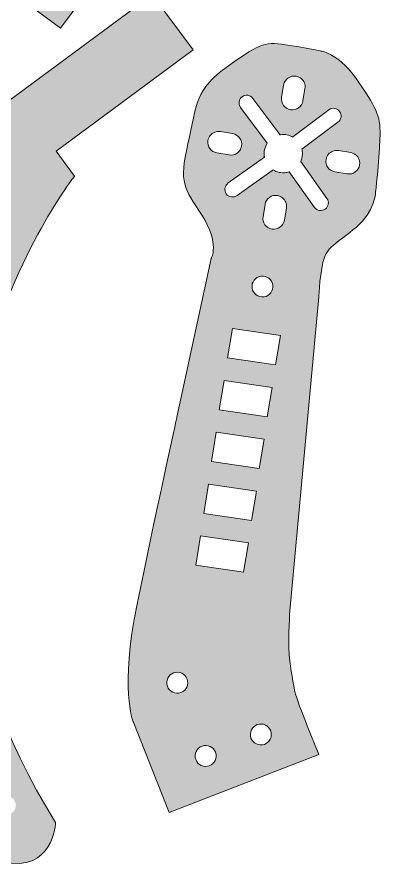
# Model space of a CAD drawing. Header units: inches. Extents: x -76 to 385, y -385 to 84.
# Drawn here: x 315.1 to 385.1, y -248.6 to -83.6 of the extents above; entities that cross this region are included whole.
import ezdxf

# ---------------------------------------------------------------- set-up
doc = ezdxf.new("R2010")
doc.units = ezdxf.units.IN
doc.header["$MEASUREMENT"] = 0
doc.layers.add('katman 1', color=7, linetype='Continuous')

# ---------------------------------------------------------------- blocks, each defined once
blk = doc.blocks.new('block 3')
at = {"layer": 'katman 1', "true_color": 0xffffff}
h = blk.add_hatch(color=7, dxfattribs=at)
h.dxf.hatch_style = 2
edge = h.paths.add_edge_path()
edge.add_spline(control_points=[(380.92, -96.24), (384.57, -101.79), (385.13, -102.71), (384.96, -107.13), (384.78, -111.55), (384.09, -117.58), (384.09, -117.58), (384.09, -117.58), (383.97, -121.02), (380.41, -124.07), (376.84, -127.12), (375.09, -127.7), (374.26, -129.93), (373.42, -132.17), (373.17, -137.49), (373.17, -137.49), (373.17, -137.49), (367.56, -198.65), (367.56, -198.65), (367.56, -198.65), (367.22, -204.9), (367.6, -207.59), (367.99, -210.29), (368.32, -212.9), (368.92, -214.7), (369.52, -216.49), (370.95, -220.09), (370.95, -220.09), (370.95, -220.09), (373.16, -225.6), (373.16, -225.6), (373.16, -225.6), (344.39, -236.77), (344.39, -236.77), (344.39, -236.77), (337.41, -219.27), (337.41, -219.27), (337.41, -219.27), (334.85, -212.9), (338.18, -196.69), (341.5, -180.48), (345.87, -160.65), (345.87, -160.65), (345.87, -160.65), (352.47, -130.09), (352.47, -130.09), (352.47, -130.09), (354.17, -127.26), (350.69, -121.83), (347.21, -116.41), (346.21, -115.68), (347.99, -108.04), (349.76, -100.4), (349.25, -97.59), (355.8, -93.01), (362.34, -88.43), (362.66, -88.34), (367.69, -89.12), (372.72, -89.9), (373.66, -90.19), (373.66, -90.19), (373.66, -90.19), (377.27, -90.69), (380.92, -96.24)], knot_values=[0, 0, 0, 0, 1, 1, 1, 2, 2, 2, 3, 3, 3, 4, 4, 4, 5, 5, 5, 6, 6, 6, 7, 7, 7, 8, 8, 8, 9, 9, 9, 10, 10, 10, 11, 11, 11, 12, 12, 12, 13, 13, 13, 14, 14, 14, 15, 15, 15, 16, 16, 16, 17, 17, 17, 18, 18, 18, 19, 19, 19, 20, 20, 20, 21, 21, 21, 21], degree=3, periodic=1)
edge = h.paths.add_edge_path()
edge.add_spline(control_points=[(376.87, -103.86), (377.53, -103.38), (377.67, -102.46), (377.19, -101.8), (376.72, -101.15), (375.79, -101), (375.14, -101.48), (375.14, -101.48), (368.16, -106.71), (368.16, -106.71), (368.16, -106.71), (368.19, -106.75), (368.19, -106.75), (367.49, -106.34), (366.65, -106.16), (365.79, -106.29), (365.73, -106.29), (365.67, -106.31), (365.62, -106.32), (365.62, -106.32), (365.7, -106.26), (365.7, -106.26), (365.7, -106.26), (360.47, -99.29), (360.47, -99.29), (359.99, -98.63), (359.07, -98.48), (358.41, -98.97), (357.76, -99.44), (357.62, -100.36), (358.1, -101.02), (358.1, -101.02), (363.26, -107.91), (363.26, -107.91), (362.78, -108.64), (362.55, -109.55), (362.69, -110.48), (362.7, -110.53), (362.71, -110.57), (362.72, -110.61), (362.72, -110.61), (355.74, -115.58), (355.74, -115.58), (355.05, -116.09), (354.88, -117.02), (355.36, -117.68), (355.84, -118.33), (356.79, -118.46), (357.48, -117.96), (357.48, -117.96), (364.37, -113.05), (364.37, -113.05), (365.09, -113.5), (365.97, -113.71), (366.89, -113.58), (367.1, -113.55), (367.3, -113.49), (367.5, -113.43), (367.5, -113.43), (372.37, -120.28), (372.37, -120.28), (372.85, -120.94), (373.77, -121.08), (374.42, -120.6), (375.08, -120.12), (375.23, -119.2), (374.75, -118.55), (374.75, -118.55), (369.69, -111.45), (369.69, -111.45), (369.98, -110.82), (370.09, -110.11), (369.98, -109.38), (369.97, -109.28), (369.94, -109.17), (369.92, -109.07), (369.92, -109.07), (376.87, -103.86), (376.87, -103.86)], knot_values=[0, 0, 0, 0, 1, 1, 1, 2, 2, 2, 3, 3, 3, 4, 4, 4, 5, 5, 5, 6, 6, 6, 7, 7, 7, 8, 8, 8, 9, 9, 9, 10, 10, 10, 11, 11, 11, 12, 12, 12, 13, 13, 13, 14, 14, 14, 15, 15, 15, 16, 16, 16, 17, 17, 17, 18, 18, 18, 19, 19, 19, 20, 20, 20, 21, 21, 21, 22, 22, 22, 23, 23, 23, 24, 24, 24, 25, 25, 25, 26, 26, 26, 26], degree=3, periodic=1)
edge = h.paths.add_edge_path()
edge.add_spline(control_points=[(381.04, -112.11), (381.23, -110.98), (380.46, -109.91), (379.32, -109.72), (379.32, -109.72), (376.95, -109.33), (376.95, -109.33), (376.58, -109.27), (376.2, -109.31), (375.87, -109.44), (375.21, -109.7), (374.69, -110.29), (374.57, -111.05), (374.39, -112.18), (375.15, -113.25), (376.28, -113.43), (376.28, -113.43), (378.65, -113.82), (378.65, -113.82), (379.78, -114.01), (380.85, -113.24), (381.04, -112.11)], knot_values=[0, 0, 0, 0, 1, 1, 1, 2, 2, 2, 3, 3, 3, 4, 4, 4, 5, 5, 5, 6, 6, 6, 7, 7, 7, 7], degree=3, periodic=1)
edge = h.paths.add_edge_path()
edge.add_spline(control_points=[(370.51, -97.4), (370.57, -97.02), (370.53, -96.65), (370.4, -96.31), (370.14, -95.65), (369.55, -95.14), (368.79, -95.01), (367.66, -94.83), (366.59, -95.6), (366.41, -96.73), (366.41, -96.73), (366.02, -99.1), (366.02, -99.1), (365.83, -100.23), (366.6, -101.3), (367.73, -101.48), (368.86, -101.67), (369.93, -100.9), (370.12, -99.77), (370.12, -99.77), (370.51, -97.4), (370.51, -97.4)], knot_values=[0, 0, 0, 0, 1, 1, 1, 2, 2, 2, 3, 3, 3, 4, 4, 4, 5, 5, 5, 6, 6, 6, 7, 7, 7, 7], degree=3, periodic=1)
edge = h.paths.add_edge_path()
edge.add_spline(control_points=[(366.93, -120.38), (367, -120), (366.95, -119.63), (366.82, -119.29), (366.56, -118.63), (365.97, -118.11), (365.22, -117.99), (364.09, -117.8), (363.02, -118.57), (362.83, -119.7), (362.83, -119.7), (362.44, -122.07), (362.44, -122.07), (362.26, -123.2), (363.03, -124.28), (364.16, -124.46), (365.29, -124.65), (366.36, -123.88), (366.55, -122.75), (366.55, -122.75), (366.93, -120.38), (366.93, -120.38)], knot_values=[0, 0, 0, 0, 1, 1, 1, 2, 2, 2, 3, 3, 3, 4, 4, 4, 5, 5, 5, 6, 6, 6, 7, 7, 7, 7], degree=3, periodic=1)
edge = h.paths.add_edge_path()
edge.add_spline(control_points=[(358.3, -108.46), (358.49, -107.33), (357.72, -106.26), (356.59, -106.07), (356.59, -106.07), (354.22, -105.68), (354.22, -105.68), (353.84, -105.62), (353.47, -105.67), (353.13, -105.8), (352.47, -106.05), (351.96, -106.64), (351.83, -107.4), (351.65, -108.53), (352.41, -109.6), (353.55, -109.78), (353.55, -109.78), (355.92, -110.17), (355.92, -110.17), (357.05, -110.36), (358.12, -109.59), (358.3, -108.46)], knot_values=[0, 0, 0, 0, 1, 1, 1, 2, 2, 2, 3, 3, 3, 4, 4, 4, 5, 5, 5, 6, 6, 6, 7, 7, 7, 7], degree=3, periodic=1)
edge = h.paths.add_edge_path()
edge.add_spline(control_points=[(364.33, -135.21), (364.16, -134.11), (363.14, -133.35), (362.03, -133.52), (360.93, -133.68), (360.17, -134.71), (360.34, -135.81), (360.5, -136.91), (361.53, -137.67), (362.63, -137.51), (363.74, -137.34), (364.5, -136.31), (364.33, -135.21)], knot_values=[0, 0, 0, 0, 1, 1, 1, 2, 2, 2, 3, 3, 3, 4, 4, 4, 4], degree=3, periodic=1)
h.paths.add_polyline_path([(364.83, -150.6), (365.8, -144.94), (356.54, -143.59), (355.62, -149.23)])
h.paths.add_polyline_path([(363.24, -160.6), (364.2, -154.95), (354.95, -153.59), (354.02, -159.24)])
h.paths.add_polyline_path([(361.72, -170.55), (362.69, -164.9), (353.43, -163.54), (352.51, -169.18)])
h.paths.add_polyline_path([(360.22, -180.56), (361.19, -174.91), (351.93, -173.56), (351.01, -179.2)])
h.paths.add_polyline_path([(358.68, -190.5), (359.65, -184.85), (350.39, -183.5), (349.47, -189.14)])
edge = h.paths.add_edge_path()
edge.add_spline(control_points=[(364.02, -221.46), (363.85, -220.36), (362.82, -219.6), (361.72, -219.77), (360.62, -219.93), (359.86, -220.96), (360.02, -222.06), (360.19, -223.17), (361.22, -223.93), (362.32, -223.76), (363.42, -223.6), (364.18, -222.57), (364.02, -221.46)], knot_values=[0, 0, 0, 0, 1, 1, 1, 2, 2, 2, 3, 3, 3, 4, 4, 4, 4], degree=3, periodic=1)
edge = h.paths.add_edge_path()
edge.add_spline(control_points=[(347.92, -211.49), (347.75, -210.39), (346.73, -209.62), (345.62, -209.8), (344.52, -209.96), (343.76, -210.99), (343.93, -212.09), (344.09, -213.19), (345.12, -213.95), (346.22, -213.79), (347.33, -213.62), (348.09, -212.59), (347.92, -211.49)], knot_values=[0, 0, 0, 0, 1, 1, 1, 2, 2, 2, 3, 3, 3, 4, 4, 4, 4], degree=3, periodic=1)
edge = h.paths.add_edge_path()
edge.add_spline(control_points=[(353.4, -225.59), (353.23, -224.48), (352.2, -223.73), (351.1, -223.89), (350, -224.06), (349.24, -225.09), (349.4, -226.19), (349.57, -227.29), (350.6, -228.05), (351.7, -227.88), (352.8, -227.72), (353.56, -226.69), (353.4, -225.59)], knot_values=[0, 0, 0, 0, 1, 1, 1, 2, 2, 2, 3, 3, 3, 4, 4, 4, 4], degree=3, periodic=1)
at = {"layer": 'katman 1', "lineweight": 0}
for points in [[(364.83, -150.6), (365.8, -144.94), (356.54, -143.59), (355.62, -149.23), (364.83, -150.6)], [(363.24, -160.6), (364.2, -154.95), (354.95, -153.59), (354.02, -159.24), (363.24, -160.6)], [(361.72, -170.55), (362.69, -164.9), (353.43, -163.54), (352.51, -169.18), (361.72, -170.55)], [(360.22, -180.56), (361.19, -174.91), (351.93, -173.56), (351.01, -179.2), (360.22, -180.56)], [(358.68, -190.5), (359.65, -184.85), (350.39, -183.5), (349.47, -189.14), (358.68, -190.5)]]:
    blk.add_lwpolyline(points, dxfattribs=at)
for points, knots in [([(380.92, -96.24), (384.57, -101.79), (385.13, -102.71), (384.96, -107.13), (384.78, -111.55), (384.09, -117.58), (384.09, -117.58), (384.09, -117.58), (383.97, -121.02), (380.41, -124.07), (376.84, -127.12), (375.09, -127.7), (374.26, -129.93), (373.42, -132.17), (373.17, -137.49), (373.17, -137.49), (373.17, -137.49), (367.56, -198.65), (367.56, -198.65), (367.56, -198.65), (367.22, -204.9), (367.6, -207.59), (367.99, -210.29), (368.32, -212.9), (368.92, -214.7), (369.52, -216.49), (370.95, -220.09), (370.95, -220.09), (370.95, -220.09), (373.16, -225.6), (373.16, -225.6), (373.16, -225.6), (344.39, -236.77), (344.39, -236.77), (344.39, -236.77), (337.41, -219.27), (337.41, -219.27), (337.41, -219.27), (334.85, -212.9), (338.18, -196.69), (341.5, -180.48), (345.87, -160.65), (345.87, -160.65), (345.87, -160.65), (352.47, -130.09), (352.47, -130.09), (352.47, -130.09), (354.17, -127.26), (350.69, -121.83), (347.21, -116.41), (346.21, -115.68), (347.99, -108.04), (349.76, -100.4), (349.25, -97.59), (355.8, -93.01), (362.34, -88.43), (362.66, -88.34), (367.69, -89.12), (372.72, -89.9), (373.66, -90.19), (373.66, -90.19), (373.66, -90.19), (377.27, -90.69), (380.92, -96.24)], [0, 0, 0, 0, 1, 1, 1, 2, 2, 2, 3, 3, 3, 4, 4, 4, 5, 5, 5, 6, 6, 6, 7, 7, 7, 8, 8, 8, 9, 9, 9, 10, 10, 10, 11, 11, 11, 12, 12, 12, 13, 13, 13, 14, 14, 14, 15, 15, 15, 16, 16, 16, 17, 17, 17, 18, 18, 18, 19, 19, 19, 20, 20, 20, 21, 21, 21, 21]), ([(370.51, -97.4), (370.57, -97.02), (370.53, -96.65), (370.4, -96.31), (370.14, -95.65), (369.55, -95.14), (368.79, -95.01), (367.66, -94.83), (366.59, -95.6), (366.41, -96.73), (366.41, -96.73), (366.02, -99.1), (366.02, -99.1), (365.83, -100.23), (366.6, -101.3), (367.73, -101.48), (368.86, -101.67), (369.93, -100.9), (370.12, -99.77), (370.12, -99.77), (370.51, -97.4), (370.51, -97.4)], [0, 0, 0, 0, 1, 1, 1, 2, 2, 2, 3, 3, 3, 4, 4, 4, 5, 5, 5, 6, 6, 6, 7, 7, 7, 7]), ([(376.87, -103.86), (377.53, -103.38), (377.67, -102.46), (377.19, -101.8), (376.72, -101.15), (375.79, -101), (375.14, -101.48), (375.14, -101.48), (368.16, -106.71), (368.16, -106.71), (368.16, -106.71), (368.19, -106.75), (368.19, -106.75), (367.49, -106.34), (366.65, -106.16), (365.79, -106.29), (365.73, -106.29), (365.67, -106.31), (365.62, -106.32), (365.62, -106.32), (365.7, -106.26), (365.7, -106.26), (365.7, -106.26), (360.47, -99.29), (360.47, -99.29), (359.99, -98.63), (359.07, -98.48), (358.41, -98.97), (357.76, -99.44), (357.62, -100.36), (358.1, -101.02), (358.1, -101.02), (363.26, -107.91), (363.26, -107.91), (362.78, -108.64), (362.55, -109.55), (362.69, -110.48), (362.7, -110.53), (362.71, -110.57), (362.72, -110.61), (362.72, -110.61), (355.74, -115.58), (355.74, -115.58), (355.05, -116.09), (354.88, -117.02), (355.36, -117.68), (355.84, -118.33), (356.79, -118.46), (357.48, -117.96), (357.48, -117.96), (364.37, -113.05), (364.37, -113.05), (365.09, -113.5), (365.97, -113.71), (366.89, -113.58), (367.1, -113.55), (367.3, -113.49), (367.5, -113.43), (367.5, -113.43), (372.37, -120.28), (372.37, -120.28), (372.85, -120.94), (373.77, -121.08), (374.42, -120.6), (375.08, -120.12), (375.23, -119.2), (374.75, -118.55), (374.75, -118.55), (369.69, -111.45), (369.69, -111.45), (369.98, -110.82), (370.09, -110.11), (369.98, -109.38), (369.97, -109.28), (369.94, -109.17), (369.92, -109.07), (369.92, -109.07), (376.87, -103.86), (376.87, -103.86)], [0, 0, 0, 0, 1, 1, 1, 2, 2, 2, 3, 3, 3, 4, 4, 4, 5, 5, 5, 6, 6, 6, 7, 7, 7, 8, 8, 8, 9, 9, 9, 10, 10, 10, 11, 11, 11, 12, 12, 12, 13, 13, 13, 14, 14, 14, 15, 15, 15, 16, 16, 16, 17, 17, 17, 18, 18, 18, 19, 19, 19, 20, 20, 20, 21, 21, 21, 22, 22, 22, 23, 23, 23, 24, 24, 24, 25, 25, 25, 26, 26, 26, 26]), ([(358.3, -108.46), (358.49, -107.33), (357.72, -106.26), (356.59, -106.07), (356.59, -106.07), (354.22, -105.68), (354.22, -105.68), (353.84, -105.62), (353.47, -105.67), (353.13, -105.8), (352.47, -106.05), (351.96, -106.64), (351.83, -107.4), (351.65, -108.53), (352.41, -109.6), (353.55, -109.78), (353.55, -109.78), (355.92, -110.17), (355.92, -110.17), (357.05, -110.36), (358.12, -109.59), (358.3, -108.46)], [0, 0, 0, 0, 1, 1, 1, 2, 2, 2, 3, 3, 3, 4, 4, 4, 5, 5, 5, 6, 6, 6, 7, 7, 7, 7]), ([(381.04, -112.11), (381.23, -110.98), (380.46, -109.91), (379.32, -109.72), (379.32, -109.72), (376.95, -109.33), (376.95, -109.33), (376.58, -109.27), (376.2, -109.31), (375.87, -109.44), (375.21, -109.7), (374.69, -110.29), (374.57, -111.05), (374.39, -112.18), (375.15, -113.25), (376.28, -113.43), (376.28, -113.43), (378.65, -113.82), (378.65, -113.82), (379.78, -114.01), (380.85, -113.24), (381.04, -112.11)], [0, 0, 0, 0, 1, 1, 1, 2, 2, 2, 3, 3, 3, 4, 4, 4, 5, 5, 5, 6, 6, 6, 7, 7, 7, 7]), ([(366.93, -120.38), (367, -120), (366.95, -119.63), (366.82, -119.29), (366.56, -118.63), (365.97, -118.11), (365.22, -117.99), (364.09, -117.8), (363.02, -118.57), (362.83, -119.7), (362.83, -119.7), (362.44, -122.07), (362.44, -122.07), (362.26, -123.2), (363.03, -124.28), (364.16, -124.46), (365.29, -124.65), (366.36, -123.88), (366.55, -122.75), (366.55, -122.75), (366.93, -120.38), (366.93, -120.38)], [0, 0, 0, 0, 1, 1, 1, 2, 2, 2, 3, 3, 3, 4, 4, 4, 5, 5, 5, 6, 6, 6, 7, 7, 7, 7]), ([(364.33, -135.21), (364.16, -134.11), (363.14, -133.35), (362.03, -133.52), (360.93, -133.68), (360.17, -134.71), (360.34, -135.81), (360.5, -136.91), (361.53, -137.67), (362.63, -137.51), (363.74, -137.34), (364.5, -136.31), (364.33, -135.21)], [0, 0, 0, 0, 1, 1, 1, 2, 2, 2, 3, 3, 3, 4, 4, 4, 4]), ([(347.92, -211.49), (347.75, -210.39), (346.73, -209.62), (345.62, -209.8), (344.52, -209.96), (343.76, -210.99), (343.93, -212.09), (344.09, -213.19), (345.12, -213.95), (346.22, -213.79), (347.33, -213.62), (348.09, -212.59), (347.92, -211.49)], [0, 0, 0, 0, 1, 1, 1, 2, 2, 2, 3, 3, 3, 4, 4, 4, 4]), ([(364.02, -221.46), (363.85, -220.36), (362.82, -219.6), (361.72, -219.77), (360.62, -219.93), (359.86, -220.96), (360.02, -222.06), (360.19, -223.17), (361.22, -223.93), (362.32, -223.76), (363.42, -223.6), (364.18, -222.57), (364.02, -221.46)], [0, 0, 0, 0, 1, 1, 1, 2, 2, 2, 3, 3, 3, 4, 4, 4, 4]), ([(353.4, -225.59), (353.23, -224.48), (352.2, -223.73), (351.1, -223.89), (350, -224.06), (349.24, -225.09), (349.4, -226.19), (349.57, -227.29), (350.6, -228.05), (351.7, -227.88), (352.8, -227.72), (353.56, -226.69), (353.4, -225.59)], [0, 0, 0, 0, 1, 1, 1, 2, 2, 2, 3, 3, 3, 4, 4, 4, 4])]:
    blk.add_open_spline(points, degree=3, knots=knots, dxfattribs=at)
blk = doc.blocks.new('block 2')
at = {"layer": 'katman 1'}
blk.add_blockref('block 3', (0, 0), dxfattribs=at)
blk = doc.blocks.new('block 34')
at = {"layer": 'katman 1', "true_color": 0xffffff}
h = blk.add_hatch(color=7, dxfattribs=at)
h.dxf.hatch_style = 2
edge = h.paths.add_edge_path()
edge.add_spline(control_points=[(280.48, -54.02), (280.48, -54.02), (323.46, -85.79), (323.46, -85.79), (323.46, -85.79), (331.32, -75.15), (331.32, -75.15), (331.32, -75.15), (304.94, -55.65), (304.94, -55.65), (304.94, -55.65), (308.51, -50.83), (308.51, -50.83), (308.51, -50.83), (263.12, 7.07), (304.86, 73.61), (304.86, 73.61), (304.42, 83.51), (294.64, 81.16), (294.64, 81.16), (264.35, 44.33), (276.39, -24.24), (276.39, -24.24), (288.34, -43.38), (288.34, -43.38), (288.34, -43.38), (280.48, -54.02), (280.48, -54.02), (280.48, -54.02), (280.48, -54.02), (280.48, -54.02)], knot_values=[0, 0, 0, 0, 1, 1, 1, 2, 2, 2, 3, 3, 3, 4, 4, 4, 5, 5, 5, 6, 6, 6, 7, 7, 7, 8, 8, 8, 9, 9, 9, 10, 10, 10, 10], degree=3, periodic=1)
edge = h.paths.add_edge_path()
edge.add_spline(control_points=[(296.85, 69.29), (296.28, 68.51), (295.17, 68.34), (294.39, 68.92), (293.6, 69.5), (293.44, 70.6), (294.02, 71.39), (294.6, 72.17), (295.7, 72.33), (296.48, 71.76), (297.27, 71.18), (297.43, 70.07), (296.85, 69.29)], knot_values=[0, 0, 0, 0, 1, 1, 1, 2, 2, 2, 3, 3, 3, 4, 4, 4, 4], degree=3, periodic=1)
edge = h.paths.add_edge_path()
edge.add_spline(control_points=[(291.83, 58.72), (291.25, 57.94), (290.14, 57.77), (289.36, 58.35), (288.58, 58.93), (288.41, 60.03), (288.99, 60.82), (289.57, 61.6), (290.67, 61.77), (291.46, 61.19), (292.24, 60.61), (292.4, 59.5), (291.83, 58.72)], knot_values=[0, 0, 0, 0, 1, 1, 1, 2, 2, 2, 3, 3, 3, 4, 4, 4, 4], degree=3, periodic=1)
edge = h.paths.add_edge_path()
edge.add_spline(control_points=[(287.39, 47.49), (286.81, 46.71), (285.71, 46.54), (284.92, 47.12), (284.14, 47.7), (283.97, 48.81), (284.55, 49.59), (285.13, 50.37), (286.24, 50.54), (287.02, 49.96), (287.8, 49.38), (287.97, 48.28), (287.39, 47.49)], knot_values=[0, 0, 0, 0, 1, 1, 1, 2, 2, 2, 3, 3, 3, 4, 4, 4, 4], degree=3, periodic=1)
edge = h.paths.add_edge_path()
edge.add_spline(control_points=[(284.46, 35.16), (283.88, 34.38), (282.78, 34.21), (281.99, 34.79), (281.21, 35.37), (281.05, 36.48), (281.62, 37.26), (282.2, 38.04), (283.31, 38.21), (284.09, 37.63), (284.87, 37.05), (285.04, 35.95), (284.46, 35.16)], knot_values=[0, 0, 0, 0, 1, 1, 1, 2, 2, 2, 3, 3, 3, 4, 4, 4, 4], degree=3, periodic=1)
edge = h.paths.add_edge_path()
edge.add_spline(control_points=[(282.4, 21.71), (281.82, 20.92), (280.72, 20.76), (279.93, 21.34), (279.15, 21.91), (278.99, 23.02), (279.56, 23.8), (280.14, 24.59), (281.25, 24.75), (282.03, 24.17), (282.81, 23.59), (282.98, 22.49), (282.4, 21.71)], knot_values=[0, 0, 0, 0, 1, 1, 1, 2, 2, 2, 3, 3, 3, 4, 4, 4, 4], degree=3, periodic=1)
at = {"layer": 'katman 1', "lineweight": 0}
blk.add_open_spline([(280.48, -54.02), (280.48, -54.02), (323.46, -85.79), (323.46, -85.79), (323.46, -85.79), (331.32, -75.15), (331.32, -75.15), (331.32, -75.15), (304.94, -55.65), (304.94, -55.65), (304.94, -55.65), (308.51, -50.83), (308.51, -50.83), (308.51, -50.83), (263.12, 7.07), (304.86, 73.61), (304.86, 73.61), (304.42, 83.51), (294.64, 81.16), (294.64, 81.16), (264.35, 44.33), (276.39, -24.24), (276.39, -24.24), (288.34, -43.38), (288.34, -43.38), (288.34, -43.38), (280.48, -54.02), (280.48, -54.02), (280.48, -54.02), (280.48, -54.02), (280.48, -54.02)], degree=3, knots=[0, 0, 0, 0, 1, 1, 1, 2, 2, 2, 3, 3, 3, 4, 4, 4, 5, 5, 5, 6, 6, 6, 7, 7, 7, 8, 8, 8, 9, 9, 9, 10, 10, 10, 10], dxfattribs=at)
blk = doc.blocks.new('block 32')
at = {"layer": 'katman 1'}
blk.add_blockref('block 34', (0, 0), dxfattribs=at)
blk = doc.blocks.new('block 37')
at = {"layer": 'katman 1', "true_color": 0xffffff}
h = blk.add_hatch(color=7, dxfattribs=at)
h.dxf.hatch_style = 2
edge = h.paths.add_edge_path()
edge.add_spline(control_points=[(298.12, -111.07), (298.12, -111.07), (305.98, -121.71), (305.98, -121.71), (305.98, -121.71), (294.03, -140.85), (294.03, -140.85), (281.98, -209.42), (312.28, -246.25), (312.28, -246.25), (322.06, -248.6), (322.49, -238.7), (322.49, -238.7), (280.76, -172.16), (326.14, -114.26), (326.14, -114.26), (326.14, -114.26), (322.58, -109.44), (322.58, -109.44), (322.58, -109.44), (348.96, -89.94), (348.96, -89.94), (348.96, -89.94), (341.09, -79.3), (341.09, -79.3), (341.09, -79.3), (298.12, -111.07), (298.12, -111.07), (298.12, -111.07), (298.12, -111.07), (298.12, -111.07)], knot_values=[0, 0, 0, 0, 1, 1, 1, 2, 2, 2, 3, 3, 3, 4, 4, 4, 5, 5, 5, 6, 6, 6, 7, 7, 7, 8, 8, 8, 9, 9, 9, 10, 10, 10, 10], degree=3, periodic=1)
edge = h.paths.add_edge_path()
edge.add_spline(control_points=[(314.12, -236.85), (313.34, -237.43), (312.23, -237.26), (311.65, -236.48), (311.07, -235.69), (311.24, -234.59), (312.02, -234.01), (312.81, -233.43), (313.91, -233.6), (314.49, -234.38), (315.07, -235.16), (314.9, -236.27), (314.12, -236.85)], knot_values=[0, 0, 0, 0, 1, 1, 1, 2, 2, 2, 3, 3, 3, 4, 4, 4, 4], degree=3, periodic=1)
edge = h.paths.add_edge_path()
edge.add_spline(control_points=[(309.09, -226.28), (308.31, -226.86), (307.2, -226.69), (306.62, -225.91), (306.05, -225.13), (306.21, -224.02), (306.99, -223.44), (307.78, -222.86), (308.88, -223.03), (309.46, -223.81), (310.04, -224.6), (309.87, -225.7), (309.09, -226.28)], knot_values=[0, 0, 0, 0, 1, 1, 1, 2, 2, 2, 3, 3, 3, 4, 4, 4, 4], degree=3, periodic=1)
edge = h.paths.add_edge_path()
edge.add_spline(control_points=[(304.66, -215.05), (303.87, -215.63), (302.77, -215.46), (302.19, -214.68), (301.61, -213.9), (301.77, -212.79), (302.56, -212.21), (303.34, -211.63), (304.45, -211.8), (305.03, -212.58), (305.6, -213.37), (305.44, -214.47), (304.66, -215.05)], knot_values=[0, 0, 0, 0, 1, 1, 1, 2, 2, 2, 3, 3, 3, 4, 4, 4, 4], degree=3, periodic=1)
edge = h.paths.add_edge_path()
edge.add_spline(control_points=[(301.73, -202.72), (300.94, -203.3), (299.84, -203.14), (299.26, -202.35), (298.68, -201.57), (298.85, -200.46), (299.63, -199.88), (300.41, -199.31), (301.52, -199.47), (302.1, -200.25), (302.68, -201.04), (302.51, -202.14), (301.73, -202.72)], knot_values=[0, 0, 0, 0, 1, 1, 1, 2, 2, 2, 3, 3, 3, 4, 4, 4, 4], degree=3, periodic=1)
edge = h.paths.add_edge_path()
edge.add_spline(control_points=[(299.67, -189.26), (298.88, -189.84), (297.78, -189.68), (297.2, -188.89), (296.62, -188.11), (296.79, -187.01), (297.57, -186.43), (298.35, -185.85), (299.46, -186.01), (300.04, -186.8), (300.62, -187.58), (300.45, -188.68), (299.67, -189.26)], knot_values=[0, 0, 0, 0, 1, 1, 1, 2, 2, 2, 3, 3, 3, 4, 4, 4, 4], degree=3, periodic=1)
at = {"layer": 'katman 1', "lineweight": 0}
blk.add_open_spline([(298.12, -111.07), (298.12, -111.07), (305.98, -121.71), (305.98, -121.71), (305.98, -121.71), (294.03, -140.85), (294.03, -140.85), (281.98, -209.42), (312.28, -246.25), (312.28, -246.25), (322.06, -248.6), (322.49, -238.7), (322.49, -238.7), (280.76, -172.16), (326.14, -114.26), (326.14, -114.26), (326.14, -114.26), (322.58, -109.44), (322.58, -109.44), (322.58, -109.44), (348.96, -89.94), (348.96, -89.94), (348.96, -89.94), (341.09, -79.3), (341.09, -79.3), (341.09, -79.3), (298.12, -111.07), (298.12, -111.07), (298.12, -111.07), (298.12, -111.07), (298.12, -111.07)], degree=3, knots=[0, 0, 0, 0, 1, 1, 1, 2, 2, 2, 3, 3, 3, 4, 4, 4, 5, 5, 5, 6, 6, 6, 7, 7, 7, 8, 8, 8, 9, 9, 9, 10, 10, 10, 10], dxfattribs=at)
blk = doc.blocks.new('block 35')
at = {"layer": 'katman 1'}
blk.add_blockref('block 37', (0, 0), dxfattribs=at)
blk = doc.blocks.new('block 31')
at = {"layer": 'katman 1'}
for name in ['block 32', 'block 35']:
    blk.add_blockref(name, (0, 0), dxfattribs=at)

msp = doc.modelspace()

# ---------------------------------------------------------------- block references
at = {"layer": 'katman 1'}
for name in ['block 31', 'block 2']:
    msp.add_blockref(name, (0, 0), dxfattribs=at)

doc.saveas('drawing.dxf')
